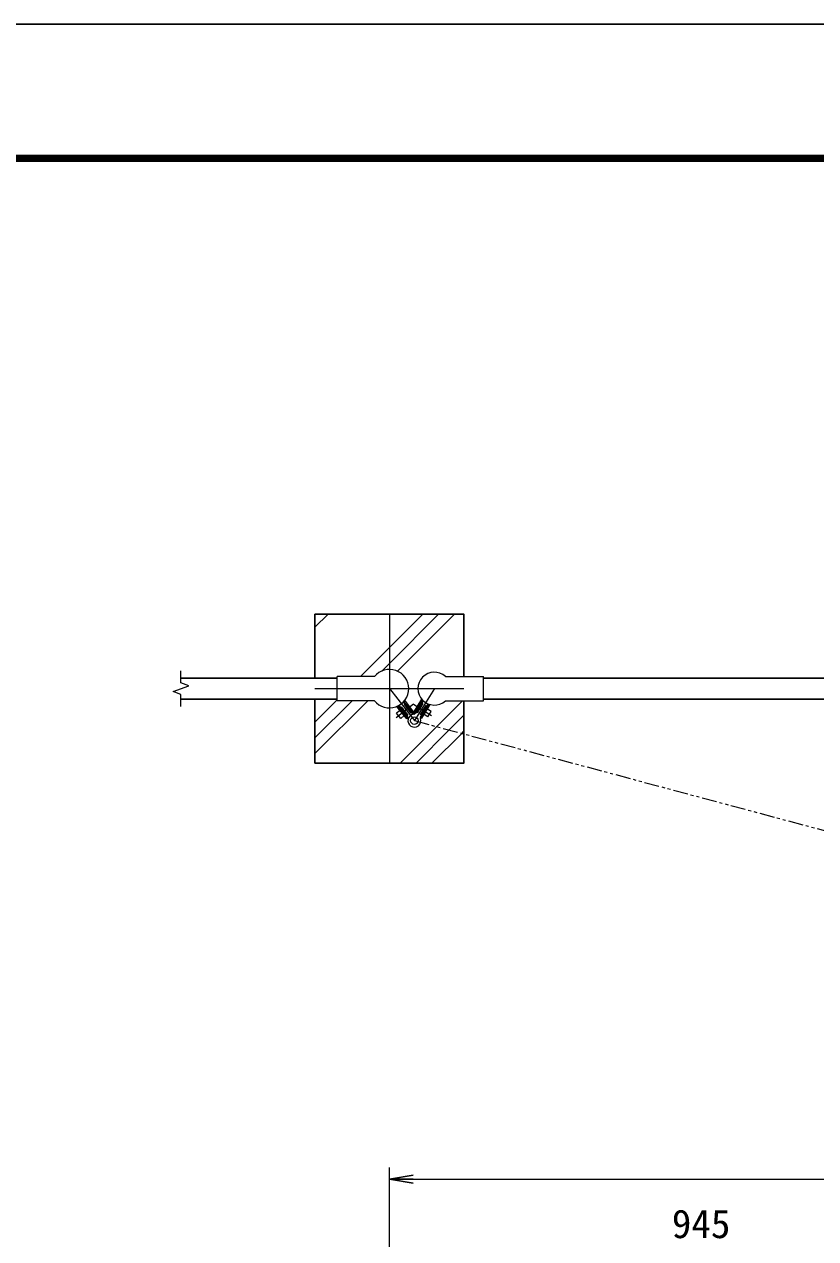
# Model space of a CAD drawing. Units: millimetres, scale not verified. Extents: x -4200 to 4200, y -2970 to 2970.
# Drawn here: x -371 to 957, y 932 to 2970 of the extents above; entities that cross this region are included whole.
import ezdxf
from ezdxf.enums import TextEntityAlignment as Align

# ---------------------------------------------------------------- set-up
doc = ezdxf.new("R2010")
doc.units = ezdxf.units.MM
doc.header["$LTSCALE"] = 10
doc.linetypes.add('USER1', pattern=[50.8, 31.75, -6.35, 6.35, -6.35])
doc.linetypes.add('USER2', pattern=[5, 2.5, -0.5, 0.5, -0.5, 0.5, -0.5])
for name, color, linetype, lineweight in [('0-1_D-BMK', 2, 'USER1', 13), ('0-2_D-STR1', 1, 'Continuous', 25), ('0-3_D-STR3', 3, 'Continuous', 13), ('0-4_D-DCR-HCH', 7, 'Continuous', 13), ('0-6_D-STR4', 7, 'Continuous', 25), ('0-7_D-STR-DIM', 7, 'Continuous', 13), ('0-C_D-TTL', 7, 'Continuous', 25)]:
    doc.layers.add(name, color=color, linetype=linetype, lineweight=lineweight)
doc.layers.add('0-8_0', color=7, linetype='Continuous')
doc.styles.add('ＭＳ ゴシック', font='')
doc.styles.get('ＭＳ ゴシック').set_extended_font_data('MS Gothic')

# ---------------------------------------------------------------- blocks, each defined once
blk = doc.blocks.new('_Open')
at = {"layer": '0-8_0'}
blk.add_line((-10, 1.667), (0, 0), dxfattribs=at)
blk.add_lwpolyline([(-10, -1.667), (0, 0), (-10, 0)], dxfattribs=at)

msp = doc.modelspace()

# ---------------------------------------------------------------- linework, layer by layer
at = {"layer": '0-1_D-BMK'}
for p, q in [((241.99, 1979.85), (241.99, 1729.85)), ((241.99, 1979.85), (241.99, 1729.85)), ((116.99, 1854.85), (366.99, 1854.85)), ((116.99, 1854.85), (366.99, 1854.85)), ((241.99, 1854.85), (283.83, 1801.12)), ((241.99, 1854.85), (283.83, 1801.12)), ((317.39, 1854.85), (283.83, 1801.12)), ((317.39, 1854.85), (283.83, 1801.12)), ((282.56, 1829.03), (253.15, 1806.13)), ((282.56, 1829.03), (253.15, 1806.13)), ((282.33, 1828.95), (312.72, 1809.96)), ((282.33, 1828.95), (312.72, 1809.96))]:
    msp.add_line(p, q, dxfattribs=at)
at = {"layer": '0-1_D-BMK', "linetype": 'USER2'}
msp.add_line((283.83, 1801.12), (1205.85, 1554.07), dxfattribs=at)
msp.add_line((283.83, 1801.12), (1205.85, 1554.07), dxfattribs=at)
at = {"layer": '0-2_D-STR1'}
for p, q in [((154.49, 1872.35), (-108.01, 1872.35)), ((154.49, 1872.35), (-108.01, 1872.35)), ((1129.09, 1872.35), (399.89, 1872.35)), ((1129.09, 1872.35), (399.89, 1872.35)), ((154.49, 1837.35), (-108.01, 1837.35)), ((154.49, 1837.35), (-108.01, 1837.35)), ((1129.09, 1837.35), (399.89, 1837.35)), ((1129.09, 1837.35), (399.89, 1837.35))]:
    msp.add_line(p, q, dxfattribs=at)
at = {"layer": '0-3_D-STR3'}
for p, q in [((216.84, 1875.2), (154.49, 1875.2)), ((216.84, 1875.2), (154.49, 1875.2)), ((335.89, 1875.2), (399.89, 1875.2)), ((335.89, 1875.2), (399.89, 1875.2)), ((283.08, 1815.59), (267.75, 1835.28)), ((283.08, 1815.59), (267.75, 1835.28)), ((282.25, 1814.26), (296.46, 1837.01)), ((282.25, 1814.26), (296.46, 1837.01)), ((284.2, 1813.04), (298.09, 1835.27)), ((284.2, 1813.04), (298.09, 1835.27)), ((260.01, 1818.2), (254.09, 1813.59)), ((260.01, 1818.2), (254.09, 1813.59)), ((270.95, 1804.15), (254.65, 1825.08)), ((270.95, 1804.15), (254.65, 1825.08)), ((272.77, 1805.56), (256.79, 1826.09)), ((272.77, 1805.56), (256.79, 1826.09)), ((258.99, 1826.52), (258.81, 1825.11)), ((258.99, 1826.52), (258.81, 1825.11)), ((258.81, 1825.11), (272.37, 1807.7)), ((258.81, 1825.11), (272.37, 1807.7)), ((265.3, 1831.43), (258.99, 1826.52)), ((265.3, 1831.43), (258.99, 1826.52)), ((261.93, 1824.37), (260.35, 1823.14)), ((261.93, 1824.37), (260.35, 1823.14)), ((262.61, 1820.23), (261.83, 1819.62)), ((262.61, 1820.23), (261.83, 1819.62)), ((269.37, 1811.55), (262.61, 1820.23)), ((269.37, 1811.55), (262.61, 1820.23)), ((265.3, 1831.43), (266.7, 1831.26)), ((265.3, 1831.43), (266.7, 1831.26)), ((282.24, 1812.94), (266.26, 1833.46)), ((282.24, 1812.94), (266.26, 1833.46)), ((268.24, 1829.29), (266.66, 1828.06)), ((268.24, 1829.29), (266.66, 1828.06)), ((266.66, 1828.06), (277.72, 1813.85)), ((266.66, 1828.06), (277.72, 1813.85)), ((266.7, 1831.26), (280.26, 1813.85)), ((266.7, 1831.26), (280.26, 1813.85)), ((279.3, 1815.08), (277.72, 1813.85)), ((279.3, 1815.08), (277.72, 1813.85)), ((284.2, 1813.04), (282.25, 1814.26)), ((284.2, 1813.04), (282.25, 1814.26)), ((297.76, 1832.86), (286.07, 1814.15)), ((297.76, 1832.86), (286.07, 1814.15)), ((288.6, 1814.42), (286.9, 1815.48)), ((288.6, 1814.42), (286.9, 1815.48)), ((298.13, 1829.68), (288.6, 1814.42)), ((298.13, 1829.68), (288.6, 1814.42)), ((294.38, 1806.68), (308.26, 1828.91)), ((294.38, 1806.68), (308.26, 1828.91)), ((306.24, 1827.57), (294.55, 1808.85)), ((306.24, 1827.57), (294.55, 1808.85)), ((296.3, 1805.42), (310.54, 1828.22)), ((296.3, 1805.42), (310.54, 1828.22)), ((298.13, 1829.68), (296.44, 1830.74)), ((298.13, 1829.68), (296.44, 1830.74)), ((297.21, 1813.11), (303.04, 1822.44)), ((297.21, 1813.11), (303.04, 1822.44)), ((299.14, 1833.18), (297.76, 1832.86)), ((299.14, 1833.18), (297.76, 1832.86)), ((305.92, 1828.94), (299.14, 1833.18)), ((305.92, 1828.94), (299.14, 1833.18)), ((303.89, 1821.91), (303.04, 1822.44)), ((303.89, 1821.91), (303.04, 1822.44)), ((312.2, 1816.72), (305.84, 1820.69)), ((312.2, 1816.72), (305.84, 1820.69)), ((305.92, 1828.94), (306.24, 1827.57)), ((305.92, 1828.94), (306.24, 1827.57)), ((306.37, 1807.39), (312.2, 1816.72)), ((306.37, 1807.39), (312.2, 1816.72)), ((260.85, 1804.92), (254.09, 1813.59)), ((260.85, 1804.92), (254.09, 1813.59)), ((266.77, 1809.53), (260.85, 1804.92)), ((266.77, 1809.53), (260.85, 1804.92)), ((269.37, 1811.55), (268.58, 1810.94)), ((269.37, 1811.55), (268.58, 1810.94)), ((272.77, 1805.56), (270.95, 1804.15)), ((272.77, 1805.56), (270.95, 1804.15)), ((282.24, 1812.94), (283.18, 1813.67)), ((282.24, 1812.94), (283.18, 1813.67)), ((295.38, 1810.18), (293.69, 1811.24)), ((295.38, 1810.18), (293.69, 1811.24)), ((294.38, 1806.68), (296.33, 1805.46)), ((294.38, 1806.68), (296.33, 1805.46)), ((298.06, 1812.58), (297.21, 1813.11)), ((298.06, 1812.58), (297.21, 1813.11)), ((306.37, 1807.39), (300.01, 1811.36)), ((306.37, 1807.39), (300.01, 1811.36))]:
    msp.add_line(p, q, dxfattribs=at)
for points in [[(216.84, 1834.5), (154.49, 1834.5), (154.49, 1875.2)], [(216.84, 1834.5), (154.49, 1834.5), (154.49, 1875.2)], [(335.89, 1834.5), (399.89, 1834.5), (399.89, 1875.2)], [(335.89, 1834.5), (399.89, 1834.5), (399.89, 1875.2)], [(261.93, 1824.37), (272.99, 1810.17), (271.41, 1808.94)], [(261.93, 1824.37), (272.99, 1810.17), (271.41, 1808.94)], [(304.92, 1825.45), (303.22, 1826.51), (293.69, 1811.24)], [(304.92, 1825.45), (303.22, 1826.51), (293.69, 1811.24)]]:
    msp.add_lwpolyline(points, dxfattribs=at)
msp.add_circle((283.83, 1801.12), 6.3, dxfattribs=at)
msp.add_circle((283.83, 1801.12), 6.3, dxfattribs=at)
for centre, radius, start, end in [((241.99, 1854.85), 32.35, 218.9806, 141.0194), ((241.99, 1854.85), 32.35, 218.9806, 141.0194), ((317.39, 1854.85), 27.5, 47.73142, 312.26858), ((317.39, 1854.85), 27.5, 47.73142, 312.26858), ((268.43, 1804.63), 5, 347.17344, 37.90819), ((268.43, 1804.63), 5, 347.17344, 37.90819), ((283.83, 1801.12), 10.8, 97.27686, 18.74636), ((283.83, 1801.12), 10.8, 97.27686, 18.74636), ((284.21, 1816.92), 5, 217.90819, 259.49832), ((284.21, 1816.92), 5, 217.90819, 259.49832), ((281.83, 1816.8), 5, 277.27686, 328.01161), ((281.83, 1816.8), 5, 277.27686, 328.01161), ((298.79, 1806.2), 5, 148.01161, 198.74636), ((298.79, 1806.2), 5, 148.01161, 198.74636)]:
    msp.add_arc(centre, radius, start, end, dxfattribs=at)
at = {"layer": '0-4_D-DCR-HCH'}
for p, q in [((116.99, 1957.86), (138.99, 1979.85)), ((116.99, 1957.86), (138.99, 1979.85)), ((255.44, 1884.17), (351.12, 1979.85)), ((255.44, 1884.17), (351.12, 1979.85)), ((116.99, 1798.76), (154.49, 1836.26)), ((116.99, 1798.76), (154.49, 1836.26)), ((116.99, 1745.73), (205.77, 1834.5)), ((116.99, 1772.24), (179.25, 1834.5)), ((116.99, 1745.73), (205.77, 1834.5)), ((116.99, 1772.24), (179.25, 1834.5))]:
    msp.add_line(p, q, dxfattribs=at)
for points in [[(193.44, 1875.2), (241.99, 1923.76), (298.09, 1979.85)], [(193.44, 1875.2), (241.99, 1923.76), (298.09, 1979.85)], [(229.2, 1884.45), (241.99, 1897.24), (324.6, 1979.85)], [(229.2, 1884.45), (241.99, 1897.24), (324.6, 1979.85)], [(260.22, 1729.85), (321.42, 1791.05), (364.87, 1834.5)], [(260.22, 1729.85), (321.42, 1791.05), (364.87, 1834.5)], [(286.73, 1729.85), (342.33, 1785.45), (366.99, 1810.11)], [(286.73, 1729.85), (342.33, 1785.45), (366.99, 1810.11)], [(313.25, 1729.85), (363.24, 1779.85), (366.99, 1783.59)], [(313.25, 1729.85), (363.24, 1779.85), (366.99, 1783.59)]]:
    msp.add_lwpolyline(points, dxfattribs=at)
at = {"layer": '0-6_D-STR4'}
msp.add_line((116.99, 1979.85), (116.99, 1872.35), dxfattribs=at)
msp.add_line((116.99, 1979.85), (116.99, 1872.35), dxfattribs=at)
for points in [[(366.99, 1875.2), (366.99, 1979.85), (116.99, 1979.85)], [(366.99, 1875.2), (366.99, 1979.85), (116.99, 1979.85)], [(116.99, 1837.35), (116.99, 1729.85), (366.99, 1729.85), (366.99, 1834.5)], [(116.99, 1837.35), (116.99, 1729.85), (366.99, 1729.85), (366.99, 1834.5)]]:
    msp.add_lwpolyline(points, dxfattribs=at)
at = {"layer": '0-7_D-STR-DIM'}
for p, q in [((-108.01, 1864.47), (-108.01, 1884.85)), ((-108.01, 1864.47), (-108.01, 1884.85)), ((-121.22, 1850.04), (-94.79, 1859.66)), ((-121.22, 1850.04), (-94.79, 1859.66)), ((-94.79, 1859.66), (-108.01, 1864.47)), ((-94.79, 1859.66), (-108.01, 1864.47)), ((-108.01, 1845.23), (-121.22, 1850.04)), ((-108.01, 1845.23), (-121.22, 1850.04)), ((-108.01, 1824.85), (-108.01, 1845.23)), ((-108.01, 1824.85), (-108.01, 1845.23)), ((241.99, 716.61), (241.99, 1051.37)), ((241.99, 716.61), (241.99, 1051.37)), ((281.99, 1031.37), (2201.99, 1031.37)), ((281.99, 1031.37), (2201.99, 1031.37))]:
    msp.add_line(p, q, dxfattribs=at)
at = {"layer": '0-C_D-TTL', "color": 2}
msp.add_lwpolyline([(-4200, 2970), (4200, 2970), (4200, -2970), (-4200, -2970)], close=True, dxfattribs=at)
at = {"layer": '0-C_D-TTL'}
for points in [[(-3930, 2750), (3930, 2750), (3930, -2750), (-3930, -2750)], [(-3927.5, 2747.5), (3927.5, 2747.5), (3927.5, -2747.5), (-3927.5, -2747.5)], [(-3925, 2745), (3925, 2745), (3925, -2745), (-3925, -2745)], [(-3922.5, 2742.5), (3922.5, 2742.5), (3922.5, -2742.5), (-3922.5, -2742.5)], [(-3920, 2740), (3920, 2740), (3920, -2740), (-3920, -2740)]]:
    msp.add_lwpolyline(points, close=True, dxfattribs=at)

# ---------------------------------------------------------------- block references
at = {"layer": '0-7_D-STR-DIM', "xscale": 4, "yscale": 4, "rotation": 180}
msp.add_blockref('_Open', (241.99, 1031.37), dxfattribs=at)
msp.add_blockref('_Open', (241.99, 1031.37), dxfattribs=at)

# ---------------------------------------------------------------- texts
at = {"layer": '0-7_D-STR-DIM', "style": 'ＭＳ ゴシック'}
msp.add_text('945', height=48.09, dxfattribs=at).set_placement((716.02, 918.12), align=Align.BOTTOM_LEFT)
msp.add_text('945', height=48.09, dxfattribs=at).set_placement((716.02, 918.12), align=Align.BOTTOM_LEFT)

doc.saveas('drawing.dxf')
